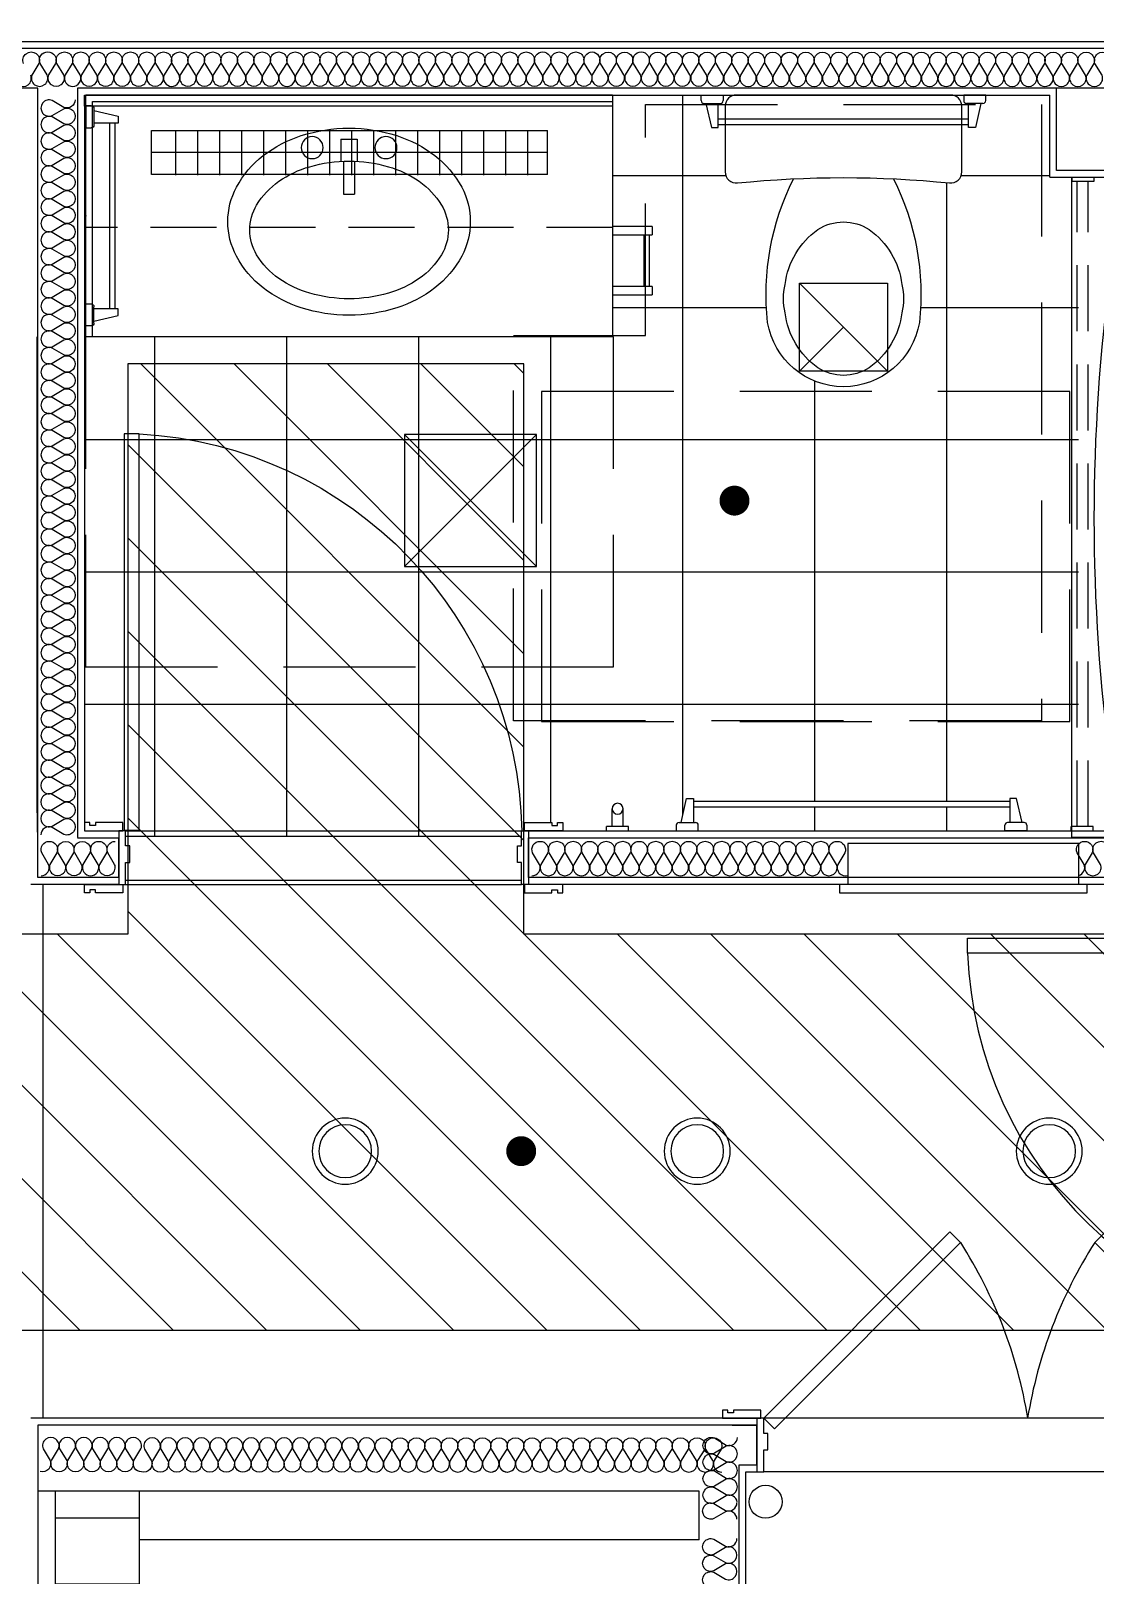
# Model space of a CAD drawing. Header units: inches. Extents: x 1121 to 1607, y 425 to 930.
# Drawn here: x 1284.5 to 1381.3, y 702.8 to 843.1 of the extents above; entities that cross this region are included whole.
import ezdxf

# ---------------------------------------------------------------- set-up
doc = ezdxf.new("R2010")
doc.units = ezdxf.units.IN
doc.header["$LTSCALE"] = 48
doc.header["$MEASUREMENT"] = 0
for name, pattern in [('DASHED2', [0.375, 0.25, -0.125]), ('HIDDEN', [0.375, 0.25, -0.125]), ('HIDDEN2', [0.1875, 0.125, -0.0625])]:
    doc.linetypes.add(name, pattern=pattern)
doc.layers.get('0').update_dxf_attribs({"linetype": 'CONTINUOUS'})
for name, color, linetype in [('A-CLNG-ELEC', 4, 'CONTINUOUS'), ('A-CLNG-SOFFIT', 8, 'HIDDEN2'), ('a-clng-sprnkhd', 1, 'CONTINUOUS'), ('A-DOOR-FULL', 4, 'CONTINUOUS'), ('A-FAIR-CLR', 2, 'DASHED2'), ('A-FAIRH-HATCH', 9, 'CONTINUOUS'), ('A-FAIRH-ROUTE', 2, 'CONTINUOUS'), ('A-FLOR-ACCS', 10, 'CONTINUOUS'), ('A-FLOR-CASE', 5, 'CONTINUOUS'), ('A-FLOR-EQPM', 5, 'CONTINUOUS'), ('A-FLOR-PATT', 13, 'CONTINUOUS'), ('A-FLOR-PFIX', 5, 'CONTINUOUS'), ('A-FURN', 13, 'CONTINUOUS'), ('A-HVAC-CLNG', 7, 'CONTINUOUS'), ('A-WALL-GYP', 13, 'CONTINUOUS'), ('A-WALL-HEAD', 6, 'CONTINUOUS'), ('A-WALL-IFULL', 7, 'CONTINUOUS'), ('A-WALL-INSUL', 9, 'CONTINUOUS'), ('A-WALL-JAMB', 8, 'CONTINUOUS'), ('a-wall-patt', 13, 'CONTINUOUS'), ('S-WALL', 2, 'CONTINUOUS')]:
    doc.layers.add(name, color=color, linetype=linetype)

# ---------------------------------------------------------------- blocks, each defined once
blk = doc.blocks.new('H TOILET')
at = {"layer": 'A-FLOR-PFIX', "linetype": 'Continuous'}
blk.add_lwpolyline([(4.55, 7.61, 0.143927), (6.9, 20.66, 0.846244), (-6.9, 20.66, 0.143927), (-4.55, 7.61)], format="xyb", dxfattribs=at)
for points in [[(-2.34, 24.78, 0.206741), (-5.31, 19.79, 0.109016), (-5.31, 17.21, 0.206741), (-2.34, 12.22, 0.142345), (0, 11.53, 0.142345), (2.34, 12.22, 0.206741), (5.31, 17.21, 0.109016), (5.31, 19.79, 0.206741), (2.34, 24.78, 0.142345), (0, 25.47, 0.142345)], [(10.75, 6.99), (10.75, 1, -0.414214), (9.75, 0), (-9.75, 0, -0.414214), (-10.75, 1), (-10.75, 6.99, -0.444237), (-9.65, 7.99, 0.050747), (9.65, 7.99, -0.444237)]]:
    blk.add_lwpolyline(points, format="xyb", close=True, dxfattribs=at)
blk = doc.blocks.new('BATH SINK')
at = {"layer": 'A-FLOR-PFIX', "linetype": 'Continuous'}
for p, q in [((-0.5, 8.41), (0.5, 8.41)), ((-0.5, 5.41), (-0.5, 8.41)), ((0.5, 5.41), (0.5, 8.41)), ((-0.75, 3.41), (-0.75, 5.44)), ((0.75, 3.41), (0.75, 5.44)), ((-0.75, 3.41), (0.75, 3.41))]:
    blk.add_line(p, q, dxfattribs=at)
for points in [[(0, 2.41, 0.07744), (4.34, 3.09, 0.087144), (7.8, 4.9, 0.105638), (10.24, 7.78, 0.123869), (11.02, 10.91, 0.123869), (10.24, 14.04, 0.105638), (7.8, 16.92, 0.087144), (4.34, 18.73, 0.07744), (0, 19.41, 0.07744), (-4.34, 18.73, 0.087144), (-7.8, 16.92, 0.105638), (-10.24, 14.04, 0.123869), (-11.02, 10.91, 0.123869), (-10.24, 7.78, 0.105638), (-7.8, 4.9, 0.087144), (-4.34, 3.09, 0.07744)], [(0, 5.41, 0.069919), (3.58, 5.91, 0.081741), (6.38, 7.24, 0.106925), (8.4, 9.4, 0.135637), (9.03, 11.66, 0.135637), (8.4, 13.92, 0.106925), (6.38, 16.08, 0.081741), (3.58, 17.41, 0.069919), (0, 17.91, 0.069919), (-3.58, 17.41, 0.081741), (-6.38, 16.08, 0.106925), (-8.4, 13.92, 0.135637), (-9.03, 11.66, 0.135637), (-8.4, 9.4, 0.106925), (-6.38, 7.24, 0.081741), (-3.58, 5.91, 0.069919)]]:
    blk.add_lwpolyline(points, format="xyb", close=True, dxfattribs=at)
for centre in [(-3.35, 4.18), (3.35, 4.18)]:
    blk.add_circle(centre, 1, dxfattribs=at)
blk = doc.blocks.new('TP')
at = {"layer": 'A-FLOR-ACCS'}
for p, q in [((3.61, 6.21), (0, 6.21)), ((0, 6.21), (0, 5.46)), ((3.61, 6.21), (3.61, 5.46)), ((0, 5.46), (3.61, 5.46)), ((2.86, 5.46), (2.86, 0.75)), ((3.36, 0.75), (3.36, 5.46)), ((3.61, 0.75), (0, 0.75)), ((0, 0.75), (0, 0)), ((0, 0), (3.61, 0)), ((3.61, 0.75), (3.61, 0))]:
    blk.add_line(p, q, dxfattribs=at)
blk = doc.blocks.new('30 TOWEL BAR')
at = {"layer": 'A-FLOR-ACCS'}
for p, q in [((0, 0), (2, 0)), ((0, -0.5), (0, 0)), ((2, 0), (2, -0.5)), ((29.875, 0), (29.875, -0.5)), ((31.875, 0), (29.875, 0)), ((31.875, -0.5), (31.875, 0)), ((0.25, -0.75), (0.25, -0.75)), ((0.25, -0.75), (1.75, -0.75)), ((0.4375, -0.75), (0.9375, -2.9375)), ((1.5625, -2.9375), (1.5625, -0.75)), ((1.75, -0.75), (1.75, -0.75)), ((31.625, -0.75), (30.125, -0.75)), ((30.3125, -0.75), (30.3125, -0.75)), ((30.3125, -2.9375), (30.3125, -0.75)), ((31.4375, -0.75), (30.9375, -2.9375)), ((31.4375, -0.75), (31.4375, -0.75)), ((30.3125, -2.1875), (1.5625, -2.1875)), ((30.3125, -2.6875), (1.5625, -2.6875)), ((0.9375, -2.9375), (1.5625, -2.9375)), ((30.9375, -2.9375), (30.3125, -2.9375))]:
    blk.add_line(p, q, dxfattribs=at)
for centre, start, end in [((0.25, -0.5), 180, 270), ((1.75, -0.5), 270, 360), ((30.125, -0.5), 180, 270), ((31.625, -0.5), 270, 0)]:
    blk.add_arc(centre, 0.25, start, end, dxfattribs=at)
blk = doc.blocks.new('3-0 WD DR')
at = {"layer": 'A-DOOR-FULL'}
blk.add_lwpolyline([(0.48, -4.94), (1.85, -4.94), (1.85, -40.94), (0.48, -40.94)], close=True, dxfattribs=at)
at = {"layer": 'A-DOOR-FULL', "color": 3}
blk.add_arc((-0.11, -4.25), 36.74, 273.0665, 359.0219, dxfattribs=at)
at = {"layer": 'A-WALL-HEAD'}
for p, q in [((0.62, 0), (36.62, 0)), ((0.62, -4.88), (36.62, -4.88))]:
    blk.add_line(p, q, dxfattribs=at)
at = {"layer": 'A-WALL-JAMB'}
for points in [[(-2.13, 0.75), (-2.13, 0.5), (-2.63, 0.5), (-2.63, 0.75), (-2.63, 0.75), (-3.13, 0.75), (-3.13, 0), (0.37, 0), (0.37, 0.75)], [(39.37, 0.75), (39.37, 0.5), (39.87, 0.5), (39.87, 0.75), (39.87, 0.75), (40.37, 0.75), (40.37, 0), (36.87, 0), (36.87, 0.75)], [(-2.13, -5.62), (-2.13, -5.37), (-2.63, -5.37), (-2.63, -5.62), (-2.63, -5.62), (-3.13, -5.62), (-3.13, -4.87), (0.37, -4.87), (0.37, -5.62)], [(39.37, -5.62), (39.37, -5.37), (39.87, -5.37), (39.87, -5.62), (39.87, -5.62), (40.37, -5.62), (40.37, -4.87), (36.87, -4.87), (36.87, -5.62)]]:
    blk.add_lwpolyline(points, close=True, dxfattribs=at)
for points in [[(0.62, -3.5), (0.62, -4.87), (0, -4.87), (0, 0), (0.62, 0), (0.62, -2), (1, -2), (1, -3.5), (0.62, -3.5)], [(36.62, -3.5), (36.62, -4.87), (37.25, -4.87), (37.25, 0), (36.62, 0), (36.62, -2), (36.25, -2), (36.25, -3.5), (36.62, -3.5)]]:
    blk.add_lwpolyline(points, dxfattribs=at)
blk = doc.blocks.new('4-0 PR DR')
at = {"layer": 'A-DOOR-FULL'}
for points in [[(0.62, -4.87), (1.6, -3.9), (18.52, -20.83), (17.55, -21.8)], [(48.62, -4.87), (47.65, -3.9), (30.72, -20.83), (31.7, -21.8)]]:
    blk.add_lwpolyline(points, close=True, dxfattribs=at)
at = {"layer": 'A-DOOR-FULL', "color": 3}
for centre, start, end in [((-17.01, 1.9), 327.3954, 350.7553), ((66.26, 1.9), 189.2447, 212.6046)]:
    blk.add_arc(centre, 42.19, start, end, dxfattribs=at)
at = {"layer": 'A-WALL-HEAD'}
for p, q in [((0.62, 0), (48.62, 0)), ((0.62, -4.88), (48.62, -4.87))]:
    blk.add_line(p, q, dxfattribs=at)
at = {"layer": 'A-WALL-JAMB'}
for points in [[(0.62, -3.5), (0.62, -4.87), (0, -4.87), (0, 0), (0.62, 0), (0.62, -2), (1, -2), (1, -3.5), (0.62, -3.5)], [(48.62, -3.5), (48.62, -4.87), (49.25, -4.87), (49.25, 0), (48.62, 0), (48.62, -2), (48.25, -2), (48.25, -3.5), (48.62, -3.5)]]:
    blk.add_lwpolyline(points, dxfattribs=at)
for points in [[(-2.13, -5.62), (-2.13, -5.37), (-2.63, -5.37), (-2.63, -5.62), (-2.63, -5.62), (-3.13, -5.62), (-3.13, -4.87), (0.37, -4.87), (0.37, -5.62)], [(51.38, -5.62), (51.38, -5.37), (51.88, -5.37), (51.88, -5.62), (51.88, -5.62), (52.38, -5.62), (52.38, -4.87), (48.88, -4.87), (48.88, -5.62)]]:
    blk.add_lwpolyline(points, close=True, dxfattribs=at)
blk = doc.blocks.new('tub')
at = {"layer": 'A-FLOR-PFIX'}
for p, q in [((0, -11.99), (0, -7.86)), ((0.38, -11.25), (0.38, -8.6)), ((1.12, -9.2), (1.12, -10.63)), ((2.06, -9.36), (2.06, -8.99)), ((2.44, -9.36), (2.44, -8.99)), ((2.06, -10.49), (2.06, -10.86)), ((2.44, -10.49), (2.44, -10.86)), ((0, -17.61), (0, -13.11)), ((0.75, -13.86), (6.75, -14.61)), ((0.75, -16.86), (0.75, -13.86)), ((6.75, -16.11), (0.75, -16.86)), ((0, -22.86), (0, -18.74)), ((0.38, -22.13), (0.38, -19.47)), ((1.12, -20.08), (1.12, -21.51)), ((2.06, -20.24), (2.06, -19.86)), ((2.44, -20.24), (2.44, -19.86)), ((2.06, -21.36), (2.06, -21.74)), ((2.44, -21.36), (2.44, -21.74))]:
    blk.add_line(p, q, dxfattribs=at)
at = {"layer": 'A-FLOR-PFIX', "linetype": 'Continuous'}
blk.add_lwpolyline([(60, 0), (60, -30), (0, -30), (0, 0)], close=True, dxfattribs=at)
at = {"layer": 'A-FLOR-PFIX'}
for points in [[(1.5, -10.49), (3, -10.49), (3, -9.36), (1.5, -9.36)], [(1.5, -21.36), (3, -21.36), (3, -20.24), (1.5, -20.24)]]:
    blk.add_lwpolyline(points, close=True, dxfattribs=at)
for centre in [(2.25, -8.61), (2.25, -9.93), (2.25, -11.24), (2.25, -19.49), (2.25, -20.8), (2.25, -22.11)]:
    blk.add_circle(centre, 0.419, dxfattribs=at)
at = {"layer": 'A-FLOR-PFIX', "linetype": 'Continuous'}
for radius in [1.5, 1]:
    blk.add_circle((10.75, -15.36), radius, dxfattribs=at)
for centre, radius, start, end in [((31, -170.97), 168.97, 82.2889, 97.7111), ((8.65, -6.51), 3, 96.1009, 166.9015), ((53.35, -6.51), 3, 13.0985, 83.8991), ((66.62, -18.11), 62.12, 168.6038, 176.5296), ((-2.64, -18), 60.16, 2.8583, 11.6698), ((-2.64, -12), 60.16, 348.3302, 357.1417), ((66.62, -11.89), 62.12, 184.1351, 191.3962), ((8.65, -23.49), 3, 193.0985, 263.8991), ((53.35, -23.49), 3, 276.1009, 346.9015), ((31, 140.97), 168.97, 262.2889, 277.7111)]:
    blk.add_arc(centre, radius, start, end, dxfattribs=at)
at = {"layer": 'A-FLOR-PFIX'}
for centre, radius, start, end in [((2.06, -7.3), 2.14, 195.2551, 254.7449), ((2.06, -12.55), 2.14, 105.2551, 164.7449), ((-0.31, -14.17), 1.1, 16.1502, 73.8498), ((6.75, -15.36), 0.75, 270, 90), ((-0.31, -16.56), 1.1, 286.1502, 343.8498), ((2.06, -18.18), 2.14, 195.2551, 254.7449), ((2.06, -23.43), 2.14, 105.2551, 164.7449)]:
    blk.add_arc(centre, radius, start, end, dxfattribs=at)
blk = doc.blocks.new('6 IN CAN')
at = {"layer": 'A-CLNG-ELEC'}
for radius in [3.75, 3]:
    blk.add_circle((0, 0), radius, dxfattribs=at)
blk = doc.blocks.new('18 TOWEL BAR')
at = {"layer": 'A-FLOR-ACCS'}
for p, q in [((-9.5625, 0.75), (-9.0625, 2.9375)), ((-9.0625, 2.9375), (-8.4375, 2.9375)), ((-8.4375, 2.9375), (-8.4375, 0.75)), ((8.4375, 2.9375), (8.4375, 0.75)), ((9.0625, 2.9375), (8.4375, 2.9375)), ((9.5625, 0.75), (9.0625, 2.9375)), ((-8.4375, 2.6875), (8.4375, 2.6875)), ((-8.4375, 2.1875), (8.4375, 2.1875)), ((-10, 0.5), (-10, 0)), ((-10, 0), (-8, 0)), ((-9.75, 0.75), (-8.25, 0.75)), ((-9.5625, 0.75), (-9.5625, 0.75)), ((-8.4375, 0.75), (-8.4375, 0.75)), ((-8, 0), (-8, 0.5)), ((8, 0), (8, 0.5)), ((10, 0), (8, 0)), ((8.25, 0.75), (8.25, 0.75)), ((9.75, 0.75), (8.25, 0.75)), ((9.75, 0.75), (9.75, 0.75)), ((10, 0.5), (10, 0))]:
    blk.add_line(p, q, dxfattribs=at)
for centre, start, end in [((-9.75, 0.5), 90, 180), ((-8.25, 0.5), 0, 90), ((8.25, 0.5), 90, 180), ((9.75, 0.5), 360, 90)]:
    blk.add_arc(centre, 0.25, start, end, dxfattribs=at)
blk.add_point((0, 0), dxfattribs=at)
blk = doc.blocks.new('24 TOWEL BAR')
at = {"layer": 'A-FLOR-ACCS'}
for p, q in [((1342.47, 796.32), (1342.97, 798.51)), ((1342.97, 798.51), (1343.59, 798.51)), ((1343.59, 798.51), (1343.59, 796.32)), ((1366.34, 798.51), (1366.34, 796.32)), ((1366.97, 798.51), (1366.34, 798.51)), ((1367.47, 796.32), (1366.97, 798.51)), ((1343.59, 798.26), (1366.34, 798.26)), ((1343.59, 797.76), (1366.34, 797.76)), ((1342.03, 796.07), (1342.03, 795.57)), ((1342.03, 795.57), (1344.03, 795.57)), ((1342.28, 796.32), (1343.78, 796.32)), ((1342.47, 796.32), (1342.47, 796.32)), ((1343.59, 796.32), (1343.59, 796.32)), ((1344.03, 795.57), (1344.03, 796.07)), ((1354.97, 795.56), (1354.97, 795.56)), ((1365.9, 795.57), (1365.9, 796.07)), ((1367.9, 795.57), (1365.9, 795.57)), ((1366.15, 796.32), (1366.15, 796.32)), ((1367.65, 796.32), (1366.15, 796.32)), ((1367.65, 796.32), (1367.65, 796.32)), ((1367.9, 796.07), (1367.9, 795.57))]:
    blk.add_line(p, q, dxfattribs=at)
for centre, start, end in [((1342.28, 796.07), 90, 180), ((1343.78, 796.07), 0, 90), ((1366.15, 796.07), 90, 180), ((1367.65, 796.07), 360, 90)]:
    blk.add_arc(centre, 0.25, start, end, dxfattribs=at)

msp = doc.modelspace()

# ---------------------------------------------------------------- hatches: boundary and pattern name
at = {"layer": 'A-FAIRH-HATCH'}
h = msp.add_hatch(dxfattribs=at)
h.set_pattern_fill('ANSI31', color=256, scale=48, angle=270, style=0)
h.set_pattern_definition([(315, (-1622.1714, -3.963), (4.242641, 4.242641), [])])
h.paths.add_polyline_path([(1510.37, 688.73), (1490.26, 711.61), (1485.04, 728.73), (1485.04, 759.48), (1555.13, 831.85), (1555.13, 914.7), (1519.13, 914.7), (1519.13, 847), (1449.04, 774.63), (1449.04, 761.05), (1329.37, 761.05), (1329.37, 812.85), (1293.37, 812.85), (1293.37, 761.05), (1278.37, 761.05), (1278.37, 781.23), (1241.12, 832.53), (1199.72, 832.53), (1199.72, 796.53), (1223.52, 796.53), (1242.37, 768.88), (1242.37, 725.05), (1238.64, 660.5), (1219.32, 628.3), (1219.32, 576.75), (1169.6, 576.75), (1169.6, 540.75), (1219.32, 540.75), (1219.16, 483.9), (1211.54, 477.4), (1197.72, 472.89), (1156.92, 472.89), (1156.92, 436.89), (1203.44, 436.89), (1229.49, 445.39), (1248.3, 458.71), (1255.16, 480.72), (1255.16, 618.04), (1274.09, 649.61), (1278.29, 725.05), (1449.04, 725.05), (1449.04, 717.38), (1457.03, 695.47), (1474.37, 677.38), (1474.37, 477.05), (1414.37, 477.05), (1414.37, 569.46), (1399.11, 605.77), (1399.11, 651.05), (1363.1, 651.05), (1363.14, 605.79), (1321.22, 605.79), (1321.22, 569.79), (1376.97, 569.79), (1378.37, 564.64), (1378.37, 491.69), (1321.22, 491.69), (1321.22, 455.69), (1378.37, 455.69), (1378.37, 441.05), (1482.58, 441.05), (1483.73, 438.02), (1522.26, 438.02), (1510.37, 469.2)])
at = {"layer": 'a-wall-patt'}
h = msp.add_hatch(dxfattribs=at)
h.set_pattern_fill('LINE', color=256, scale=48, style=0)
h.set_pattern_definition([(0, (0.03, 0.0104), (0, 6), [])])
h.paths.add_polyline_path([(1294.42, 710.82), (1286.79, 710.82), (1286.79, 431.21), (1286.79, 431.21), (1286.79, 431.21), (1294.42, 431.21)])

# ---------------------------------------------------------------- linework, layer by layer
at = {"layer": 'A-CLNG-ELEC'}
for p, q in [((1295.52, 830.07), (1295.52, 834.07)), ((1295.52, 834.07), (1331.52, 834.07)), ((1297.72, 830.01), (1297.72, 834.01)), ((1299.72, 830.01), (1299.72, 834.01)), ((1301.72, 830.01), (1301.72, 834.01)), ((1303.72, 830.01), (1303.72, 834.01)), ((1305.72, 830.01), (1305.72, 834.01)), ((1307.72, 830.01), (1307.72, 834.01)), ((1309.72, 830.01), (1309.72, 834.01)), ((1311.72, 830.01), (1311.72, 834.01)), ((1313.72, 830.01), (1313.72, 834.01)), ((1315.72, 830.01), (1315.72, 834.01)), ((1317.72, 830.01), (1317.72, 834.01)), ((1319.72, 830.01), (1319.72, 834.01)), ((1321.72, 830.01), (1321.72, 834.01)), ((1323.72, 830.01), (1323.72, 834.01)), ((1325.72, 830.01), (1325.72, 834.01)), ((1327.72, 830.01), (1327.72, 834.01)), ((1329.72, 830.01), (1329.72, 834.01)), ((1331.52, 830.07), (1331.52, 834.07)), ((1331.52, 832.07), (1295.52, 832.07)), ((1331.52, 830.07), (1295.52, 830.07))]:
    msp.add_line(p, q, dxfattribs=at)
at = {"layer": 'A-CLNG-SOFFIT'}
msp.add_line((1337.42, 825.25), (1289.42, 825.25), dxfattribs=at)
msp.add_lwpolyline([(1337.42, 837.28), (1337.42, 825.25)], dxfattribs=at)
at = {"layer": 'a-clng-sprnkhd', "const_width": 1.36}
for points in [[(1348.51, 801.11, 1), (1348.51, 799.75, 1)], [(1329.12, 742, -1), (1329.12, 740.64, -1)]]:
    msp.add_lwpolyline(points, format="xyb", close=True, dxfattribs=at)
at = {"layer": 'A-DOOR-FULL'}
msp.add_lwpolyline([(1405.7, 760.68), (1405.7, 759.3), (1369.7, 759.3), (1369.7, 760.68)], close=True, dxfattribs=at)
at = {"layer": 'A-DOOR-FULL', "color": 3}
msp.add_arc((1405.61, 760.61), 35.93, 182.0878, 270.1429, dxfattribs=at)
at = {"layer": 'A-FAIR-CLR'}
msp.add_lwpolyline([(1328.42, 780.43), (1328.42, 815.43), (1340.42, 815.43), (1340.42, 836.43), (1376.42, 836.43), (1376.42, 780.43), (1328.42, 780.43)], dxfattribs=at)
for points in [[(1337.5, 815.32), (1289.5, 815.32), (1289.5, 785.32), (1337.5, 785.32)], [(1330.98, 780.35), (1378.98, 780.35), (1378.98, 810.35), (1330.98, 810.35)]]:
    msp.add_lwpolyline(points, close=True, dxfattribs=at)
at = {"layer": 'A-FAIRH-ROUTE'}
for points in [[(1510.37, 688.73), (1490.26, 711.61), (1485.04, 728.73), (1485.04, 759.48), (1555.13, 831.85), (1555.13, 914.7), (1519.13, 914.7), (1519.13, 847), (1449.04, 774.63), (1449.04, 761.05), (1329.37, 761.05), (1329.37, 812.85), (1293.37, 812.85), (1293.37, 761.05), (1278.37, 761.05), (1278.37, 781.23), (1241.12, 832.53), (1199.72, 832.53), (1199.72, 796.53), (1223.52, 796.53), (1242.37, 768.88), (1242.37, 725.05), (1238.64, 660.5)], [(1274.09, 649.61), (1278.29, 725.05), (1449.04, 725.05), (1449.04, 717.38), (1457.03, 695.47)]]:
    msp.add_lwpolyline(points, dxfattribs=at)
at = {"layer": 'A-FLOR-ACCS', "linetype": 'HIDDEN'}
for p, q in [((1379.17, 829.81), (1379.17, 829.43)), ((1381.17, 829.43), (1379.17, 829.43)), ((1381.17, 829.81), (1381.17, 829.43)), ((1381.12, 770.81), (1379.12, 770.81)), ((1379.12, 770.43), (1379.12, 770.81)), ((1381.12, 770.43), (1381.12, 770.81))]:
    msp.add_line(p, q, dxfattribs=at)
at = {"layer": 'A-FLOR-ACCS', "linetype": 'HIDDEN2'}
for p, q in [((1379.67, 770.81), (1379.67, 829.43)), ((1380.67, 770.81), (1380.67, 829.43))]:
    msp.add_line(p, q, dxfattribs=at)
at = {"layer": 'A-FLOR-ACCS', "color": 10, "linetype": 'Continuous'}
for p, q in [((1337.38, 770.81), (1337.38, 772.43)), ((1338.38, 770.81), (1338.38, 772.43)), ((1338.88, 770.81), (1336.88, 770.81)), ((1336.88, 770.43), (1336.88, 770.81)), ((1338.88, 770.43), (1338.88, 770.81))]:
    msp.add_line(p, q, dxfattribs=at)
at = {"layer": 'A-FLOR-ACCS'}
msp.add_circle((1351.34, 709.47), 1.5, dxfattribs=at)
at = {"layer": 'A-FLOR-ACCS', "color": 10, "linetype": 'Continuous'}
for start, end in [(0, 180), (180, 0)]:
    msp.add_arc((1337.88, 772.43), 0.5, start, end, dxfattribs=at)
at = {"layer": 'A-FLOR-CASE'}
msp.add_lwpolyline([(1337.42, 815.3), (1289.53, 815.3), (1289.53, 837.3), (1337.42, 837.3)], close=True, dxfattribs=at)
msp.add_lwpolyline([(1290.15, 815.3), (1290.15, 836.68), (1337.42, 836.68)], dxfattribs=at)
at = {"layer": 'A-FLOR-EQPM'}
msp.add_lwpolyline([(1369.31, 764.8), (1380.56, 764.8), (1380.56, 765.55), (1379.81, 765.55), (1379.81, 769.26), (1358.81, 769.26), (1358.81, 765.55), (1358.06, 765.55), (1358.06, 764.8)], close=True, dxfattribs=at)
at = {"layer": 'A-FLOR-PATT'}
for p, q in [((1343.81, 771.88), (1343.81, 837.28)), ((1347.73, 829.94), (1337.42, 829.94)), ((1367.81, 773.12), (1367.81, 829.31)), ((1377.17, 829.94), (1369.11, 829.94)), ((1289.53, 822.71), (1289.42, 822.71)), ((1289.53, 817.94), (1289.42, 817.94)), ((1351.41, 817.94), (1337.42, 817.94)), ((1379.79, 817.94), (1365.43, 817.94)), ((1285.12, 772.05), (1285.12, 815.3)), ((1295.81, 769.94), (1295.81, 815.3)), ((1307.81, 769.94), (1307.81, 815.3)), ((1319.81, 769.94), (1319.81, 815.3)), ((1331.81, 771.12), (1331.81, 815.3)), ((1355.81, 773.12), (1355.81, 811.28)), ((1379.79, 805.94), (1289.42, 805.94)), ((1379.79, 793.94), (1289.42, 793.94)), ((1289.42, 781.94), (1379.79, 781.94)), ((1285.14, 770.3), (1285.14, 774.71)), ((1355.81, 770.43), (1355.81, 772.62)), ((1367.81, 770.43), (1367.81, 772.62)), ((1293.17, 769.94), (1329.17, 769.94)), ((1285.64, 765.55), (1285.64, 717.06)), ((1293.17, 765.94), (1329.17, 765.94))]:
    msp.add_line(p, q, dxfattribs=at)
at = {"layer": 'A-FURN'}
msp.add_lwpolyline([(1337.42, 836.28), (1289.42, 836.28), (1289.42, 837.28), (1337.42, 837.28)], close=True, dxfattribs=at)
at = {"layer": 'A-HVAC-CLNG'}
for p, q in [((1354.42, 820.19), (1362.42, 812.19)), ((1354.42, 812.19), (1358.42, 816.19)), ((1318.51, 806.43), (1330.51, 794.43)), ((1318.51, 794.43), (1330.51, 806.43))]:
    msp.add_line(p, q, dxfattribs=at)
for points in [[(1362.42, 820.19), (1362.42, 812.19), (1354.42, 812.19), (1354.42, 820.19)], [(1318.51, 806.43), (1318.51, 794.43), (1330.51, 794.43), (1330.51, 806.43)]]:
    msp.add_lwpolyline(points, close=True, dxfattribs=at)
at = {"layer": 'A-WALL-GYP'}
for p, q in [((1197.73, 842.15), (1414.06, 842.15)), ((1289.42, 837.28), (1289.42, 770.43)), ((1289.42, 837.28), (1377.17, 837.28)), ((1377.17, 829.81), (1377.17, 837.28)), ((1377.17, 829.81), (1409.19, 829.81)), ((1289.42, 770.43), (1289.42, 770.43)), ((1289.42, 770.43), (1292.54, 770.43)), ((1329.79, 770.43), (1409.19, 770.43)), ((1292.54, 765.55), (1284.54, 765.55)), ((1405.7, 765.55), (1329.79, 765.55)), ((1350.54, 717.06), (1284.54, 717.06)), ((1348.92, 717.06), (1350.54, 717.06)), ((1349.54, 688.43), (1349.54, 712.18)), ((1349.54, 712.18), (1350.54, 712.18))]:
    msp.add_line(p, q, dxfattribs=at)
at = {"layer": 'A-WALL-IFULL'}
for p, q in [((1197.11, 841.53), (1413.44, 841.53)), ((1285.17, 837.9), (1197.11, 837.9)), ((1285.17, 766.18), (1285.17, 837.9)), ((1288.79, 837.9), (1288.79, 769.81)), ((1409.81, 837.9), (1288.79, 837.9)), ((1377.79, 830.43), (1377.79, 837.9)), ((1409.81, 830.43), (1377.79, 830.43)), ((1288.78, 769.8), (1292.54, 769.8)), ((1292.54, 766.18), (1292.54, 769.8)), ((1329.79, 769.8), (1409.81, 769.8)), ((1329.79, 766.18), (1329.79, 769.8)), ((1292.4, 766.18), (1285.17, 766.18)), ((1292.54, 766.18), (1285.17, 766.18)), ((1406.33, 766.18), (1329.79, 766.18)), ((1350.54, 716.43), (1285.17, 716.43)), ((1285.17, 716.43), (1285.17, 437.21)), ((1348.29, 716.43), (1350.54, 716.43)), ((1350.54, 712.81), (1350.54, 716.43)), ((1348.92, 687.81), (1348.92, 712.81)), ((1348.92, 712.81), (1350.54, 712.81)), ((1286.79, 710.43), (1285.17, 710.43)), ((1345.29, 710.43), (1294.42, 710.43)), ((1345.29, 706.01), (1345.29, 710.43)), ((1345.29, 706.01), (1294.42, 706.01))]:
    msp.add_line(p, q, dxfattribs=at)
at = {"layer": 'A-WALL-INSUL'}
for points in [[(1283.88, 840.15, -1.490725), (1285.27, 840.16), (1284.64, 839.1, 1.490725), (1286.03, 839.11), (1285.38, 840.16, -0.544602), (1286.1, 841.2, -0.533342), (1286.79, 840.16), (1286.15, 839.11, 1.490725), (1287.54, 839.11), (1286.9, 840.16, -1.490725), (1288.29, 840.16), (1287.65, 839.11, 0.533342), (1288.35, 838.07, 0.533342), (1289.04, 839.11), (1288.4, 840.16, -1.490725), (1289.79, 840.16), (1289.15, 839.11, 1.490725), (1290.54, 839.11), (1289.9, 840.16, -1.490725), (1291.29, 840.16), (1290.65, 839.11, 1.490725), (1292.04, 839.11), (1291.4, 840.16, -1.490725), (1292.79, 840.16), (1292.15, 839.11, 1.490725), (1293.54, 839.11), (1292.9, 840.16, -1.490725), (1294.29, 840.16), (1293.65, 839.11, 1.490725), (1295.04, 839.11), (1294.4, 840.16, -1.490725), (1295.79, 840.16), (1295.15, 839.11, 1.490725), (1296.54, 839.11), (1295.9, 840.16, -1.490725), (1297.29, 840.16), (1296.65, 839.11, 0.523901), (1297.33, 838.07, 0.533342), (1298.02, 839.11), (1297.38, 840.16, -1.490725), (1298.77, 840.16), (1298.13, 839.11, 1.490725), (1299.52, 839.11), (1298.88, 840.16, -1.490725), (1300.27, 840.16), (1299.63, 839.11, 1.490725), (1301.02, 839.11), (1300.38, 840.16, -1.490725), (1301.77, 840.16), (1301.13, 839.11, 1.490725), (1302.52, 839.11), (1301.88, 840.16, -1.490725), (1303.27, 840.16), (1302.63, 839.11, 1.490725), (1304.02, 839.11), (1303.38, 840.16, -0.533342), (1304.08, 841.2, -0.533342), (1304.77, 840.16), (1304.13, 839.11, 1.490725), (1305.52, 839.11), (1304.88, 840.16, -1.490725), (1306.27, 840.16), (1305.63, 839.11, 1.490725), (1307.02, 839.11), (1306.38, 840.16, -1.490725), (1307.77, 840.16), (1307.13, 839.11, 0.533342), (1307.83, 838.07, 0.533342), (1308.52, 839.11), (1307.88, 840.16, -1.490725), (1309.27, 840.16), (1308.63, 839.11, 1.490725), (1310.02, 839.11), (1309.38, 840.16, -1.490725), (1310.77, 840.16), (1310.13, 839.11, 1.490725), (1311.52, 839.11), (1310.88, 840.16, -1.490725), (1312.27, 840.16), (1311.63, 839.11, 1.490725), (1313.02, 839.11), (1312.38, 840.16, -0.533342), (1313.08, 841.2, -0.533342), (1313.77, 840.16), (1313.13, 839.11, 1.490725), (1314.52, 839.11), (1313.88, 840.16, -1.490725), (1315.27, 840.16), (1314.63, 839.11, 1.490725), (1316.02, 839.11), (1315.38, 840.16, -1.490725), (1316.77, 840.16), (1316.13, 839.11, 1.490725), (1317.52, 839.11), (1316.88, 840.16, -0.533342), (1317.58, 841.2, -0.533342), (1318.27, 840.16), (1317.63, 839.11, 1.490725), (1319.02, 839.11), (1318.38, 840.16, -1.490725), (1319.77, 840.16), (1319.13, 839.11, 1.490725), (1320.52, 839.11), (1319.88, 840.16, -1.490725), (1321.27, 840.16), (1320.63, 839.11, 0.533342), (1321.33, 838.07, 0.533342), (1322.02, 839.11), (1321.38, 840.16, -1.490725), (1322.77, 840.16), (1322.13, 839.11, 1.490725), (1323.52, 839.11), (1322.88, 840.16, -1.490725), (1324.27, 840.16), (1323.63, 839.11, 1.490725), (1325.02, 839.11), (1324.38, 840.16, -1.490725), (1325.77, 840.16), (1325.13, 839.11, 0.533342), (1325.83, 838.07, 0.533342), (1326.52, 839.11), (1325.88, 840.16, -1.490725), (1327.27, 840.16), (1326.63, 839.11, 1.490725), (1328.02, 839.11), (1327.38, 840.16, -1.490725), (1328.77, 840.16), (1328.13, 839.11, 1.490725), (1329.52, 839.11), (1328.88, 840.16, -1.490725), (1330.27, 840.16), (1329.63, 839.11, 1.490725), (1331.02, 839.11), (1330.38, 840.16, -0.533342), (1331.08, 841.2, -0.533342), (1331.77, 840.16), (1331.13, 839.11, 1.490725), (1332.52, 839.11), (1331.88, 840.16, -1.490725), (1333.27, 840.16), (1332.63, 839.11, 1.490725), (1334.02, 839.11), (1333.38, 840.16, -1.490725), (1334.77, 840.16), (1334.13, 839.11, 1.490725), (1335.52, 839.11), (1334.88, 840.16, -0.533342), (1335.58, 841.2, -0.509556), (1336.21, 840.16), (1335.58, 839.11, 1.490725), (1336.96, 839.11), (1336.33, 840.16, -1.490725), (1337.71, 840.16), (1337.08, 839.11, 1.490725), (1338.46, 839.11), (1337.83, 840.16, -1.490725), (1339.21, 840.16), (1338.58, 839.11, 1.490725), (1339.96, 839.11), (1339.33, 840.16, -0.533342), (1340.02, 841.2, -0.538335), (1340.71, 840.16), (1340.08, 839.11, 1.490725), (1341.46, 839.11), (1340.83, 840.16, -1.490725), (1342.21, 840.16), (1341.58, 839.11, 1.490725), (1342.96, 839.11), (1342.33, 840.16, -1.490725), (1343.71, 840.16), (1343.08, 839.11, 1.490725), (1344.46, 839.11), (1343.83, 840.16), (1343.83, 840.16), (1343.83, 840.16, -1.490725), (1345.21, 840.16), (1344.58, 839.11, 1.490725), (1345.96, 839.11), (1345.33, 840.16, -1.490725), (1346.71, 840.16), (1346.08, 839.11, 1.490725), (1347.46, 839.11), (1346.83, 840.16, -1.490725), (1348.21, 840.16), (1347.58, 839.11, 0.741412), (1348.7, 838.21), (1348.7, 838.21), (1348.7, 838.21, 0.339923), (1348.94, 839.09), (1348.31, 840.14, -1.490725), (1349.69, 840.14), (1349.06, 839.09, 1.490725), (1350.44, 839.09), (1349.81, 840.14, -1.490725), (1351.19, 840.14), (1350.56, 839.09, 1.490725), (1351.94, 839.09), (1351.31, 840.14, -1.490725), (1352.69, 840.14), (1352.06, 839.09, 1.490725), (1353.44, 839.09), (1352.81, 840.14, -0.533342), (1353.5, 841.18, -0.533342), (1354.19, 840.14), (1353.56, 839.09, 1.490725), (1354.94, 839.09), (1354.31, 840.14, -1.490725), (1355.69, 840.14), (1355.06, 839.09, 1.490725), (1356.44, 839.09), (1355.81, 840.14, -1.490725), (1357.19, 840.14), (1356.56, 839.09, 1.490725), (1357.94, 839.09), (1357.31, 840.14, -1.490725), (1358.69, 840.14), (1358.06, 839.09, 1.490725), (1359.44, 839.09), (1358.81, 840.14, -1.490725), (1360.19, 840.14), (1359.56, 839.09, 1.490725), (1360.94, 839.09), (1360.31, 840.14, -1.490725), (1361.69, 840.14), (1361.06, 839.09, 0.533342), (1361.75, 838.05, 0.533342), (1362.44, 839.09), (1361.81, 840.14, -1.490725), (1363.19, 840.14), (1362.56, 839.09, 1.490725), (1363.94, 839.09), (1363.31, 840.14, -0.533342), (1364, 841.18, -0.533342), (1364.69, 840.14), (1364.06, 839.09, 1.490725), (1365.44, 839.09), (1364.81, 840.14, -1.490725), (1366.19, 840.14), (1365.56, 839.09, 1.490725), (1366.94, 839.09), (1366.31, 840.14, -1.490725), (1367.69, 840.14), (1367.06, 839.09, 0.533342), (1367.75, 838.05, 0.533342), (1368.44, 839.09), (1367.81, 840.14, -1.490725), (1369.19, 840.14), (1368.56, 839.09, 1.490725), (1369.94, 839.09), (1369.31, 840.14, -1.490725), (1370.69, 840.14), (1370.06, 839.09, 1.490725), (1371.44, 839.09), (1370.81, 840.14, -1.490725), (1372.19, 840.14), (1371.56, 839.09, 1.490725), (1372.94, 839.09), (1372.31, 840.14, -1.490725), (1373.69, 840.14), (1373.06, 839.09, 1.490725), (1374.44, 839.09), (1373.81, 840.14, -1.490725), (1375.19, 840.14), (1374.56, 839.09, 1.490725), (1375.94, 839.09), (1375.31, 840.14, -1.490725), (1376.69, 840.14), (1376.06, 839.09, 0.523901), (1376.73, 838.05, 0.533342), (1377.42, 839.09), (1376.78, 840.14, -1.490725), (1378.17, 840.14), (1377.53, 839.09, 1.490725), (1378.92, 839.09), (1378.28, 840.14, -1.490725), (1379.67, 840.14), (1379.03, 839.09, 1.490725), (1380.42, 839.09), (1379.78, 840.14, -1.490725), (1381.17, 840.14), (1380.53, 839.09, 1.490725), (1381.92, 839.09), (1381.28, 840.14, -1.490725), (1382.67, 840.14)], [(1283.14, 839.09, 1.490725), (1284.53, 839.1)], [(1288.58, 836.85, -0.533342), (1287.54, 836.16), (1286.49, 836.79, 1.490725), (1286.49, 835.41), (1287.54, 836.04, -1.490725), (1287.54, 834.66), (1286.49, 835.29, 1.490725), (1286.49, 833.91), (1287.54, 834.54, -1.490725), (1287.54, 833.16), (1286.49, 833.79, 1.490725), (1286.49, 832.41), (1287.54, 833.04, -1.490725), (1287.54, 831.66), (1286.49, 832.29, 1.490725), (1286.49, 830.91), (1287.54, 831.54, -1.490725), (1287.54, 830.16), (1286.49, 830.79, 1.490725), (1286.49, 829.41), (1287.54, 830.04, -1.490725), (1287.54, 828.66), (1286.49, 829.29, 1.490725), (1286.49, 827.91), (1287.54, 828.54, -1.490725), (1287.54, 827.16), (1286.49, 827.79, 1.490725), (1286.49, 826.41), (1287.54, 827.04, -1.490725), (1287.54, 825.66), (1286.49, 826.29, 1.490725), (1286.49, 824.91), (1287.54, 825.54, -0.533342), (1288.58, 824.85, -0.533342), (1287.54, 824.16), (1286.49, 824.79, 1.490725), (1286.49, 823.41), (1287.54, 824.04, -1.490725), (1287.54, 822.66), (1286.49, 823.29, 1.490725), (1286.49, 821.91), (1287.54, 822.54, -1.490725), (1287.54, 821.16), (1286.49, 821.79, 1.490725), (1286.49, 820.41), (1287.54, 821.04, -1.490725), (1287.54, 819.66), (1286.49, 820.29, 1.490725), (1286.49, 818.91), (1287.54, 819.54, -1.490725), (1287.54, 818.16), (1286.49, 818.79, 1.490725), (1286.49, 817.41), (1287.54, 818.04, -1.490725), (1287.54, 816.66), (1286.49, 817.29, 1.490725), (1286.49, 815.91), (1287.54, 816.54, -1.490725), (1287.54, 815.16), (1286.49, 815.79, 1.490725), (1286.49, 814.41), (1287.54, 815.04, -1.490725), (1287.54, 813.66), (1286.49, 814.29, 1.490725), (1286.49, 812.91), (1287.54, 813.54, -0.533342), (1288.58, 812.85, -0.533342), (1287.54, 812.16), (1286.49, 812.79, 1.490725), (1286.49, 811.41), (1287.54, 812.04, -1.490725), (1287.54, 810.66), (1286.49, 811.29, 1.490725), (1286.49, 809.91), (1287.54, 810.54, -1.490725), (1287.54, 809.16), (1286.49, 809.79, 1.490725), (1286.49, 808.41), (1287.54, 809.04, -1.490725), (1287.54, 807.66), (1286.49, 808.29, 1.490725), (1286.49, 806.91), (1287.54, 807.54, -1.490725), (1287.54, 806.16), (1286.49, 806.79, 1.490725), (1286.49, 805.41), (1287.54, 806.04, -1.490725), (1287.54, 804.66), (1286.49, 805.29, 1.490725), (1286.49, 803.91), (1287.54, 804.54, -1.490725), (1287.54, 803.16), (1286.49, 803.79, 1.490725), (1286.49, 802.41), (1287.54, 803.04, -1.490725), (1287.54, 801.66), (1286.49, 802.29, 1.490725), (1286.49, 800.91), (1287.54, 801.54, -0.533342), (1288.58, 800.85, -0.533342), (1287.54, 800.16), (1286.49, 800.79, 1.490725), (1286.49, 799.41), (1287.54, 800.04, -1.490725), (1287.54, 798.66), (1286.49, 799.29, 1.490725), (1286.49, 797.91), (1287.54, 798.54, -1.490725), (1287.54, 797.16), (1286.49, 797.79, 1.490725), (1286.49, 796.41), (1287.54, 797.04, -1.490725), (1287.54, 795.66), (1286.49, 796.29, 1.490725), (1286.49, 794.91), (1287.54, 795.54, -1.490725), (1287.54, 794.16), (1286.49, 794.79, 1.490725), (1286.49, 793.41), (1287.54, 794.04, -1.490725), (1287.54, 792.66), (1286.49, 793.29, 1.490725), (1286.49, 791.91), (1287.54, 792.54, -1.490725), (1287.54, 791.16), (1286.49, 791.79, 1.490725), (1286.49, 790.41), (1287.54, 791.04, -0.533342), (1288.58, 790.35, -0.533342), (1287.54, 789.66), (1286.49, 790.29, 1.490725), (1286.49, 788.91), (1287.54, 789.54, -1.490725), (1287.54, 788.16), (1286.49, 788.79, 1.490725), (1286.49, 787.41), (1287.54, 788.04, -1.490725), (1287.54, 786.66), (1286.49, 787.29, 1.490725), (1286.49, 785.91), (1287.54, 786.54, -1.490725), (1287.54, 785.16), (1286.49, 785.79, 1.490725), (1286.49, 784.41), (1287.54, 785.04, -1.490725), (1287.54, 783.66), (1286.49, 784.29, 1.490725), (1286.49, 782.91), (1287.54, 783.54, -1.490725), (1287.54, 782.16), (1286.49, 782.79, 1.490725), (1286.49, 781.41), (1287.54, 782.04, -1.490725), (1287.54, 780.66), (1286.49, 781.29, 1.490725), (1286.49, 779.91), (1287.54, 780.54, -1.490725), (1287.54, 779.16), (1286.49, 779.79, 1.490725), (1286.49, 778.41), (1287.54, 779.04, -0.533342), (1288.58, 778.35, -0.533342), (1287.54, 777.66), (1286.49, 778.29, 1.490725), (1286.49, 776.91), (1287.54, 777.54, -1.490725), (1287.54, 776.16), (1286.49, 776.79, 0.533342), (1285.45, 776.1, 0.555805), (1286.49, 775.35), (1287.54, 775.99, -1.490725), (1287.54, 774.6), (1286.49, 775.24, 1.490725), (1286.49, 773.85), (1287.54, 774.49, -1.490725), (1287.54, 773.1), (1286.49, 773.74, 1.490725), (1286.49, 772.35), (1287.54, 772.99, -1.490725), (1287.54, 771.6), (1286.49, 772.24, 1.490725), (1286.49, 770.85), (1287.54, 771.49, -1.490725), (1287.54, 770.1), (1286.49, 770.74, 0.533342), (1285.45, 770.05, 0.533342)], [(1285.47, 766.35, 0.533342), (1286.16, 767.38), (1285.53, 768.44, -0.533342), (1286.22, 769.47, -0.533342), (1286.91, 768.44), (1286.28, 767.38, 1.490725), (1287.66, 767.38), (1287.03, 768.44, -1.490725), (1288.41, 768.44), (1287.78, 767.38, 1.490725), (1289.16, 767.38), (1288.53, 768.44, -1.490725), (1289.91, 768.44), (1289.28, 767.38, 0.533342), (1289.97, 766.35, 0.533342), (1290.66, 767.38), (1290.03, 768.44, -0.533342), (1290.72, 769.47, -0.533342), (1291.41, 768.44), (1290.78, 767.38, 1.490725), (1292.16, 767.38), (1291.53, 768.44, -0.533342), (1292.22, 769.47, -0.533342)], [(1330.09, 766.35, 0.533342), (1330.79, 767.38), (1330.15, 768.44, -0.533342), (1330.84, 769.47, -0.533342), (1331.54, 768.44), (1330.9, 767.38, 1.490725), (1332.29, 767.38), (1331.65, 768.44, -1.490725), (1333.04, 768.44), (1332.4, 767.38, 1.490725), (1333.79, 767.38), (1333.15, 768.44, -1.490725), (1334.54, 768.44), (1333.9, 767.38, 0.533342), (1334.59, 766.35, 0.533342), (1335.29, 767.38), (1334.65, 768.44, -0.533342), (1335.34, 769.47, -0.533342), (1336.04, 768.44), (1335.4, 767.38, 1.490725), (1336.79, 767.38), (1336.15, 768.44, -1.490725), (1337.54, 768.44), (1336.9, 767.38, 1.490725), (1338.29, 767.38), (1337.65, 768.44, -1.490725), (1339.04, 768.44), (1338.4, 767.38, 1.490725), (1339.79, 767.38), (1339.15, 768.44, -0.533342), (1339.84, 769.47, -0.533342), (1340.54, 768.44), (1339.9, 767.38, 1.490725), (1341.29, 767.38), (1340.65, 768.44, -1.490725), (1342.04, 768.44), (1341.4, 767.38, 1.490725), (1342.79, 767.38), (1342.15, 768.44, -1.490725), (1343.54, 768.44), (1342.9, 767.38, 0.533342), (1343.59, 766.35, 0.533342), (1344.29, 767.38), (1343.65, 768.44, -0.533342), (1344.34, 769.47, -0.533342), (1345.04, 768.44), (1344.4, 767.38, 1.490725), (1345.79, 767.38), (1345.15, 768.44, -1.490725), (1346.54, 768.44), (1345.9, 767.38, 1.490725), (1347.29, 767.38), (1346.65, 768.44, -1.490725), (1348.04, 768.44), (1347.4, 767.38, 1.490725), (1348.79, 767.38), (1348.15, 768.44, -0.533342), (1348.84, 769.47, -0.533342), (1349.54, 768.44), (1348.9, 767.38, 1.490725), (1350.29, 767.38), (1349.65, 768.44, -1.490725), (1351.04, 768.44), (1350.4, 767.38, 1.490725), (1351.79, 767.38), (1351.15, 768.44, -1.490725), (1352.54, 768.44), (1351.9, 767.38, 0.533342), (1352.59, 766.35, 0.533342), (1353.29, 767.38), (1352.65, 768.44, -0.533342), (1353.34, 769.47, -0.533342), (1354.04, 768.44), (1353.4, 767.38, 1.490725), (1354.79, 767.38), (1354.15, 768.44, -1.490725), (1355.54, 768.44), (1354.9, 767.38, 1.490725), (1356.29, 767.38), (1355.65, 768.44, -1.490725), (1357.04, 768.44), (1356.4, 767.38, 1.490725), (1357.79, 767.38), (1357.15, 768.44, -0.533342), (1357.84, 769.47, -0.533342), (1358.54, 768.44), (1357.9, 767.38, 0.631187), (1358.81, 766.38, 0.631187)], [(1379.81, 766.38, 0.442849), (1380.29, 767.38), (1379.65, 768.44, -0.533342), (1380.34, 769.47, -0.533342), (1381.04, 768.44), (1380.4, 767.38, 1.490725), (1381.79, 767.38), (1381.15, 768.44, -1.490725), (1382.54, 768.44)], [(1294.6, 712.18, -0.533342), (1293.91, 713.22), (1294.55, 714.27, 1.490725), (1293.16, 714.27), (1293.8, 713.22, -1.490725), (1292.41, 713.22), (1293.05, 714.27, 1.490725), (1291.66, 714.27), (1292.3, 713.22, -1.490725), (1290.91, 713.22), (1291.55, 714.27, 1.490725), (1290.16, 714.27), (1290.8, 713.22, -1.490725), (1289.41, 713.22), (1290.05, 714.27, 1.490725), (1288.66, 714.27), (1289.3, 713.22, -1.490725), (1287.91, 713.22), (1288.55, 714.27, 1.490725), (1287.16, 714.27), (1287.8, 713.22, -1.490725), (1286.41, 713.22), (1287.05, 714.27, 1.490725), (1285.66, 714.27), (1286.3, 713.22, -0.628825), (1285.39, 712.21, -0.628825)], [(1303.82, 712.15, -0.533342), (1303.12, 713.19), (1303.76, 714.24, 1.490725), (1302.37, 714.24), (1303.01, 713.19, -1.490725), (1301.62, 713.19), (1302.26, 714.24, 1.490725), (1300.87, 714.24), (1301.51, 713.19, -1.490725), (1300.12, 713.19), (1300.76, 714.24, 1.490725), (1299.37, 714.24), (1300.01, 713.19, -1.490725), (1298.62, 713.19), (1299.26, 714.24, 1.490725), (1297.87, 714.24), (1298.51, 713.19, -1.490725), (1297.12, 713.19), (1297.76, 714.24, 1.490725), (1296.37, 714.24), (1297.01, 713.19, -1.490725), (1295.62, 713.19), (1296.26, 714.24, 1.490725), (1294.87, 714.24), (1295.51, 713.19, -0.628825), (1294.6, 712.18, -0.628825)], [(1315.82, 712.15, -0.533342), (1315.12, 713.19), (1315.76, 714.24, 1.490725), (1314.37, 714.24), (1315.01, 713.19, -1.490725), (1313.62, 713.19), (1314.26, 714.24, 1.490725), (1312.87, 714.24), (1313.51, 713.19, -1.490725), (1312.12, 713.19), (1312.76, 714.24, 1.490725), (1311.37, 714.24), (1312.01, 713.19, -1.490725), (1310.62, 713.19), (1311.26, 714.24, 1.490725), (1309.87, 714.24), (1310.51, 713.19, -1.490725), (1309.12, 713.19), (1309.76, 714.24, 1.490725), (1308.37, 714.24), (1309.01, 713.19, -1.490725), (1307.62, 713.19), (1308.26, 714.24, 1.490725), (1306.87, 714.24), (1307.51, 713.19, -1.490725), (1306.12, 713.19), (1306.76, 714.24, 1.490725), (1305.37, 714.24), (1306.01, 713.19, -1.490725), (1304.62, 713.19), (1305.26, 714.24, 1.490725), (1303.87, 714.24), (1304.51, 713.19, -0.533342), (1303.82, 712.15)], [(1315.86, 712.16, 0.533342), (1316.55, 713.2), (1315.91, 714.25, -1.490725), (1317.3, 714.25), (1316.66, 713.2, 1.490725), (1318.05, 713.2), (1317.41, 714.25, -1.490725), (1318.8, 714.25), (1318.16, 713.2, 1.490725), (1319.55, 713.2), (1318.91, 714.25, -1.490725), (1320.3, 714.25), (1319.66, 713.2, 1.490725), (1321.05, 713.2), (1320.41, 714.25, -1.490725), (1321.8, 714.25), (1321.16, 713.2, 1.490725), (1322.55, 713.2), (1321.91, 714.25, -1.490725), (1323.3, 714.25), (1322.66, 713.2, 1.490725), (1324.05, 713.2), (1323.41, 714.25, -1.490725), (1324.8, 714.25), (1324.16, 713.2, 1.490725), (1325.55, 713.2), (1324.91, 714.25, -1.490725), (1326.3, 714.25), (1325.66, 713.2, 1.490725), (1327.05, 713.2), (1326.41, 714.25, -1.490725), (1327.8, 714.25), (1327.16, 713.2, 0.533342), (1327.86, 712.16)], [(1326.36, 712.16, 0.533342), (1327.05, 713.2), (1326.41, 714.25, -1.490725), (1327.8, 714.25), (1327.16, 713.2, 1.490725), (1328.55, 713.2), (1327.91, 714.25, -1.490725), (1329.3, 714.25), (1328.66, 713.2, 1.490725), (1330.05, 713.2), (1329.41, 714.25, -1.490725), (1330.8, 714.25), (1330.16, 713.2, 1.490725), (1331.55, 713.2), (1330.91, 714.25, -1.490725), (1332.3, 714.25), (1331.66, 713.2, 1.490725), (1333.05, 713.2), (1332.41, 714.25, -1.490725), (1333.8, 714.25), (1333.16, 713.2, 1.490725), (1334.55, 713.2), (1333.91, 714.25, -1.490725), (1335.3, 714.25), (1334.66, 713.2, 1.490725), (1336.05, 713.2), (1335.41, 714.25, -1.490725), (1336.8, 714.25), (1336.16, 713.2, 1.490725), (1337.55, 713.2), (1336.91, 714.25, -1.490725), (1338.3, 714.25), (1337.66, 713.2, 0.533342), (1338.36, 712.16)], [(1335.35, 712.16, 0.533342), (1336.05, 713.2), (1335.41, 714.25, -1.490725), (1336.8, 714.25), (1336.16, 713.2, 1.490725), (1337.55, 713.2), (1336.91, 714.25, -1.490725), (1338.3, 714.25), (1337.66, 713.2, 1.490725), (1339.05, 713.2), (1338.41, 714.25, -1.490725), (1339.8, 714.25), (1339.16, 713.2, 1.490725), (1340.55, 713.2), (1339.91, 714.25, -1.490725), (1341.3, 714.25), (1340.66, 713.2, 1.490725), (1342.05, 713.2), (1341.41, 714.25, -1.490725), (1342.8, 714.25), (1342.16, 713.2, 1.490725), (1343.55, 713.2), (1342.91, 714.25, -1.490725), (1344.3, 714.25), (1343.66, 713.2, 1.490725), (1345.05, 713.2), (1344.41, 714.25, -1.490725), (1345.8, 714.25), (1345.16, 713.2, 1.490725), (1346.55, 713.2), (1345.91, 714.25, -1.490725), (1347.3, 714.25), (1346.66, 713.2, 0.533342), (1347.35, 712.16)], [(1348.76, 709.44, 0.479894), (1347.74, 710.01), (1346.68, 709.37, -1.490725), (1346.68, 710.76), (1347.74, 710.12, 1.490725), (1347.74, 711.51), (1346.68, 710.87, -1.490725), (1346.68, 712.26), (1347.74, 711.62, 1.490725), (1347.74, 713.01), (1346.68, 712.37, -1.490725), (1346.68, 713.76), (1347.74, 713.12, 1.490725), (1347.74, 714.51), (1346.68, 713.87, -1.490725), (1346.68, 715.26), (1347.74, 714.62, 0.533342), (1348.77, 715.31)], [(1348.73, 707.87, 0.533342), (1347.7, 708.56), (1346.64, 707.93, -1.490725), (1346.64, 709.31), (1347.7, 708.68, 0.533342), (1348.73, 709.37, 0.533342)], [(1346.64, 701.68, -1.490725), (1346.64, 703.06), (1347.7, 702.43, 1.490725), (1347.7, 703.81), (1346.64, 703.18, -1.490725), (1346.64, 704.56), (1347.7, 703.93, 1.490725), (1347.7, 705.31), (1346.64, 704.68, -1.490725), (1346.64, 706.06), (1347.7, 705.43, 0.533342), (1348.73, 706.12)]]:
    msp.add_lwpolyline(points, format="xyb", dxfattribs=at)
at = {"layer": 'S-WALL'}
for p, q in [((1294.42, 710.43), (1286.79, 710.43)), ((1286.79, 431.21), (1286.79, 710.43)), ((1286.79, 430.82), (1286.79, 710.04)), ((1294.42, 431.21), (1294.42, 710.43)), ((1294.42, 430.82), (1294.42, 710.04))]:
    msp.add_line(p, q, dxfattribs=at)

# ---------------------------------------------------------------- block references
at = {"xscale": -1, "rotation": 180}
msp.add_blockref('3-0 WD DR', (1292.54, 765.55), dxfattribs=at)
at = {"rotation": 180}
msp.add_blockref('4-0 PR DR', (1399.79, 712.18), dxfattribs=at)
at = {"layer": 'A-CLNG-ELEC', "xscale": -0.8, "yscale": 0.8, "zscale": 0.8, "rotation": 90}
for p in [(1313.12, 741.32), (1345.12, 741.32), (1377.12, 741.32)]:
    msp.add_blockref('6 IN CAN', p, dxfattribs=at)
at = {"layer": 'A-FLOR-ACCS', "xscale": -1, "rotation": 270}
msp.add_blockref('18 TOWEL BAR', (1289.53, 826.3), dxfattribs=at)
at = {"layer": 'A-FLOR-ACCS', "rotation": 180}
for name, p in [('24 TOWEL BAR', (2713.38, 1632.84)), ('30 TOWEL BAR', (1375.09, 770.43))]:
    msp.add_blockref(name, p, dxfattribs=at)
at = {"layer": 'A-FLOR-ACCS'}
msp.add_blockref('TP', (1337.42, 819.13), dxfattribs=at)
at = {"layer": 'A-FLOR-PFIX', "xscale": -1, "rotation": 180}
for name, p in [('H TOILET', (1358.42, 837.28)), ('BATH SINK', (1313.47, 836.68))]:
    msp.add_blockref(name, p, dxfattribs=at)
at = {"layer": 'A-FLOR-PFIX', "rotation": 270}
msp.add_blockref('tub', (1409.19, 829.81), dxfattribs=at)

doc.saveas('drawing.dxf')
